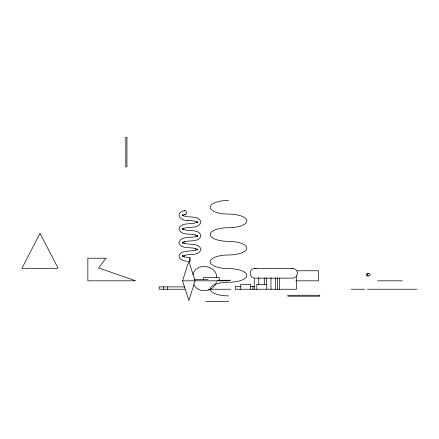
<?xml version="1.0" encoding="UTF-8"?>
<svg xmlns="http://www.w3.org/2000/svg" width="439" height="439" viewBox="0 0 439 439"><rect width="100%" height="100%" fill="white"/><g stroke="black" fill="none" stroke-linecap="round" stroke-linejoin="round"><path stroke-width="0.66" d="M197.259 249.122L197.363 250.005L197.111 249.286L197.66 249.956L195.591 248.622L195.882 248.748C190.597 246.685 181.439 249.566 178.942 242.882C180.001 236.242 189.544 237.911 194.219 236.912L196.974 235.864L196.656 236.094L197.435 235.397L197.023 236.155L197.27 235.447L197.599 236.297L196.809 235.584M182.536 280.823L188.83 261.232L195.119 280.823L188.83 300.485L182.536 280.823L227.885 280.823M197.193 222.046L197.034 222.452L197.281 221.744L197.566 222.622L196.776 221.914L197.122 222.101L194.087 220.971L187.321 220.416M192.836 274.748C196.145 261.984 216.899 264.717 216.789 277.903M216.454 281.739C214.122 292.045 198.741 294.075 193.818 284.719M296.841 275.73L297.494 273.31L296.841 270.885M182.64 215.467L182.827 215.077M182.756 256.14L182.525 256.508L184.276 255.46L183.979 255.58C189.193 253.512 199.207 256.469 200.947 249.231C198.62 242.383 189.193 245.297 183.914 243.222L184.221 243.316L182.476 242.229L182.728 242.58L182.476 241.862L182.536 243.162L182.789 242.449L182.256 243.118M197.138 249.412L197.385 249.056L195.64 250.131L195.942 250.032C190.658 252.09 181.905 249.27 179.063 255.575C178.525 259.817 184.243 261.029 187.393 261.353M190.027 257.775L189.851 261.474L190.027 257.775L183.952 256.848L184.248 256.958L182.503 255.899L182.739 256.261L182.487 255.542L182.619 256.42M296.067 276.74L293.889 277.991L292.626 278.156L254.96 278.156M196.683 222.408L197.007 222.194L194.241 223.264C189.571 224.269 179.847 222.578 178.969 229.306C181.455 235.93 190.647 233.065 195.832 235.112M183.129 215.077L182.789 215.269L185.906 214.117M183.079 228.752L182.739 228.933C188.128 225.646 198.038 229.663 200.908 222.524C199.959 215.664 190.197 217.53 185.62 216.46L182.849 215.379L183.178 215.587L182.399 214.885L182.673 215.214M183.052 242.405L184.314 241.796L184.023 241.922C189.22 239.875 198.45 242.74 200.919 236.083C200.025 229.41 190.306 231.084 185.648 230.08L182.882 229.026L183.2 229.246L182.426 228.549L182.69 228.895M184.819 210.61C174.98 212.191 179.211 221.064 187.437 220.433M296.067 269.881L293.889 268.624L292.626 268.459L254.96 268.459C249.484 268.202 248.337 276.822 253.698 277.991M291.364 268.624L292.626 268.459M296.468 270.764L318.505 270.764L318.505 280.823L295.798 280.823M194.005 279.396L207.971 279.396M217.728 280.258L230.201 280.258M217.728 280.686L230.201 280.686M377.491 280.823L402.316 280.823M241.093 286.415L235.315 286.415L235.315 289.252L296.44 289.252L296.44 275.615M250.296 286.415L254.181 286.415M167.747 286.886L184.704 286.886M185.022 289.252L159.214 289.252L159.214 286.848L167.588 286.848L167.588 289.252M208.031 289.252L230.93 289.252M351.381 289.252L364.595 289.252M367.394 289.252L417.05 289.252M205.809 301.467L228.708 301.467M254.96 268.459L256.217 268.624M195.547 234.975L197.155 235.754M368.409 273.749L368.107 273.579A1.405 1.399 -90 0 0 367.097 273.574L366.378 274.243A1.185 1.18 -90 0 0 366.378 275.198L367.097 275.884A1.405 1.399 -90 0 0 368.107 275.89M182.597 214.907L182.651 215.346M182.597 228.593L182.629 229.043M279.402 278.342L279.402 289.252M277.667 277.777L277.667 289.252M275.456 277.777L275.456 289.252M270.984 277.777L270.984 289.252M266.764 289.252L266.764 284.445L256.815 284.445L256.815 289.252M266.506 277.777L266.506 284.527M264.294 277.777L264.294 284.527M258.752 277.777L258.752 284.527M254.274 277.777L254.274 289.252M252.891 286.415L252.891 289.252M250.68 289.252L250.68 284.445L240.726 284.445L240.726 289.252M219.231 280.823L219.231 277.443L203.641 277.443L203.641 279.473M163.401 286.848L163.401 289.252M184.396 211.016A1.844 1.043 74.1 0 1 185.763 210.961A1.844 1.043 74.1 0 1 186.46 213.228A1.844 1.043 74.1 0 1 185.335 214.062M228.51 200.453A18.312 6.815 0 0 0 210.199 207.268A18.312 6.815 0 0 0 228.51 214.089A18.312 6.815 0 0 1 246.828 220.905A18.312 6.815 0 0 1 228.51 227.72A18.312 6.815 0 0 0 210.199 234.536A18.312 6.815 0 0 0 228.51 241.357A18.312 6.815 0 0 1 246.828 248.172A18.312 6.815 0 0 1 228.51 254.988A18.312 6.815 0 0 0 210.199 261.803A18.312 6.815 0 0 0 228.51 268.624A18.312 6.815 0 0 1 246.828 275.44A18.312 6.815 0 0 1 228.51 282.255A18.312 6.815 0 0 0 210.199 289.076A18.312 6.815 0 0 0 228.51 295.891M40.02 233.345L21.95 268.295L58.091 268.295L40.02 233.345M367.706 273.963L367.531 274.243A1.185 1.18 -90 0 0 367.536 275.198L368.25 275.884A1.405 1.399 -90 0 0 369.259 275.89L369.978 275.22A1.185 1.18 -90 0 0 369.978 274.265L369.259 273.579A1.405 1.399 -90 0 0 368.25 273.574L367.706 273.963M105.991 258.22L98.583 267.938L135.64 280.823L87.855 280.823L87.855 258.22L105.991 258.22M126.937 137.533L125.812 137.533L125.812 166.88L126.937 166.88L126.937 137.533M319.751 295.266L287.83 295.266L287.83 296.215L319.751 296.215L319.751 295.266"/></g></svg>
